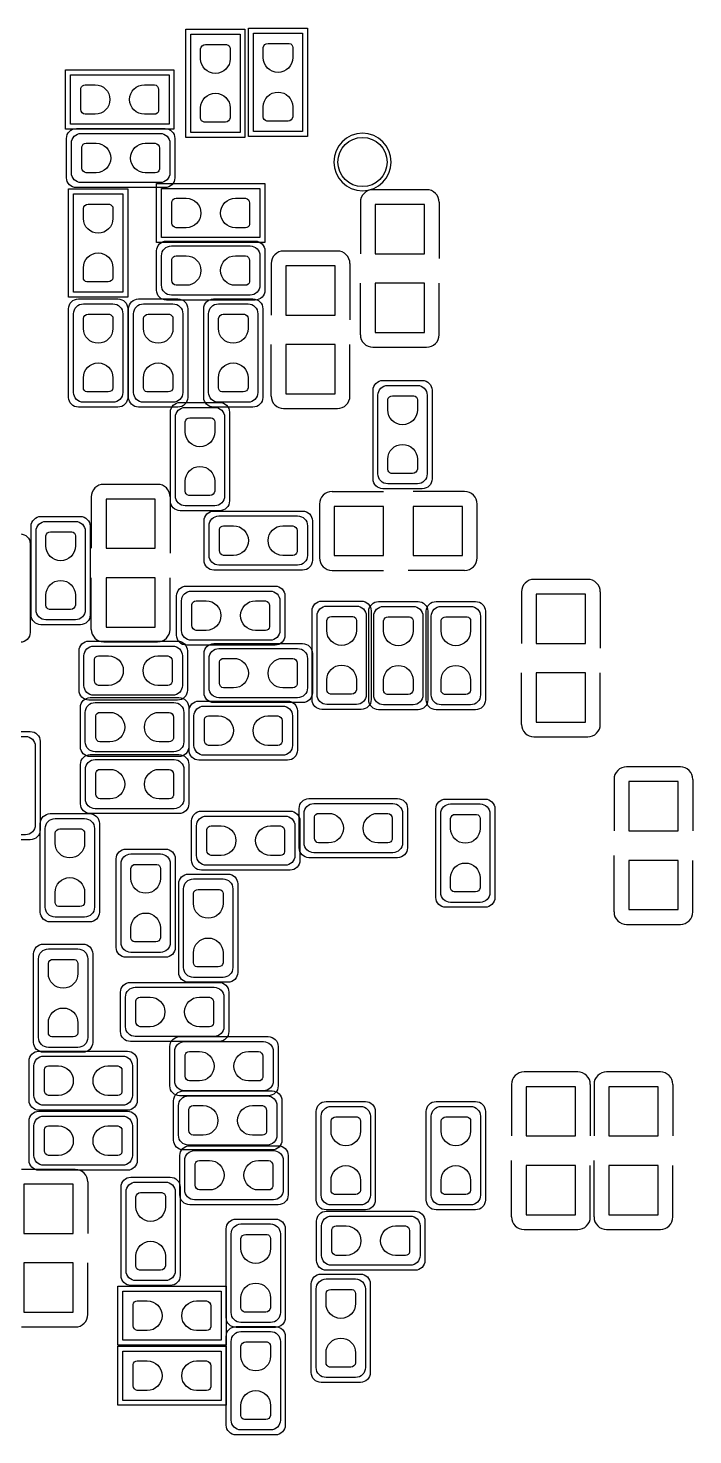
# Model space of a CAD drawing. Extents: x -52.7 to 26.5, y -6.9 to 31.2.
# Drawn here: x -17.17 to -10.42, y 2.83 to 17.12 of the extents above; entities that cross this region are included whole.
import ezdxf

# ---------------------------------------------------------------- set-up
doc = ezdxf.new("R2010")
doc.units = 0
doc.layers.add('PG_ASSEMBLY_BOTTOM', color=12, linetype='CONTINUOUS')
doc.layers.add('PIN_BOTTOM', color=5, linetype='CONTINUOUS')

msp = doc.modelspace()

# ---------------------------------------------------------------- linework, layer by layer
at = {"layer": 'PG_ASSEMBLY_BOTTOM'}
for points in [[(-14.968728, 17.107662), (-14.968728, 16.007842), (-15.568676, 16.007842), (-15.568676, 17.107662)], [(-14.332966, 17.11833), (-14.332966, 16.01851), (-14.932914, 16.01851), (-14.932914, 17.11833)], [(-16.789654, 16.693134), (-15.689834, 16.693134), (-15.689834, 16.093186), (-16.789654, 16.093186)], [(-16.759174, 14.38529), (-16.759174, 15.48511), (-16.159226, 15.48511), (-16.159226, 14.38529)], [(-15.86611, 15.539974), (-14.76629, 15.539974), (-14.76629, 14.940026), (-15.86611, 14.940026)], [(-15.15999, 3.738626), (-16.25981, 3.738626), (-16.25981, 4.338574), (-15.15999, 4.338574)], [(-15.15999, 3.129026), (-16.25981, 3.129026), (-16.25981, 3.728974), (-15.15999, 3.728974)]]:
    msp.add_lwpolyline(points, close=True, dxfattribs=at)
for points in [[(-15.018766, 17.057878), (-15.018766, 16.057626), (-15.518638, 16.057626), (-15.518638, 17.057878), (-15.018766, 17.057878)], [(-14.383004, 17.068546), (-14.383004, 16.068294), (-14.882876, 16.068294), (-14.882876, 17.068546), (-14.383004, 17.068546)], [(-16.73987, 16.643096), (-15.739618, 16.643096), (-15.739618, 16.143224), (-16.73987, 16.143224), (-16.73987, 16.643096)], [(-16.680688, 16.098774), (-15.780512, 16.098774)], [(-16.78051, 15.598902), (-16.78051, 15.998698)], [(-15.68069, 15.998698), (-15.68069, 15.598902)], [(-16.709136, 14.435074), (-16.709136, 15.435326), (-16.209264, 15.435326), (-16.209264, 14.435074), (-16.709136, 14.435074)], [(-15.780512, 15.498826), (-16.680688, 15.498826)], [(-15.816326, 15.489936), (-14.816074, 15.489936), (-14.816074, 14.990064), (-15.816326, 14.990064), (-15.816326, 15.489936)], [(-13.123418, 15.476982), (-13.669772, 15.476982)], [(-13.796772, 15.349982), (-13.796518, 14.826996)], [(-12.996418, 15.349982), (-12.996418, 14.776958)], [(-15.766288, 14.955774), (-14.866112, 14.955774)], [(-15.86611, 14.455902), (-15.86611, 14.855698)], [(-14.76629, 14.855698), (-14.76629, 14.455902)], [(-14.703044, 14.72692), (-14.70279, 14.203934)], [(-14.02969, 14.85392), (-14.576044, 14.85392)], [(-13.90269, 14.72692), (-13.90269, 14.153896)], [(-13.796772, 14.003782), (-13.796518, 14.526768)], [(-12.996418, 14.003782), (-12.996418, 14.526768)], [(-16.659098, 14.36751), (-16.259302, 14.36751)], [(-16.049498, 14.36751), (-15.649702, 14.36751)], [(-14.866112, 14.355826), (-15.766288, 14.355826)], [(-15.287498, 14.36751), (-14.887702, 14.36751)], [(-16.759174, 13.367512), (-16.759174, 14.267688)], [(-16.159226, 14.267688), (-16.159226, 13.367512)], [(-16.149574, 13.367512), (-16.149574, 14.267688)], [(-15.549626, 14.267688), (-15.549626, 13.367512)], [(-15.387574, 13.367512), (-15.387574, 14.267688)], [(-14.787626, 14.267688), (-14.787626, 13.367512)], [(-14.703044, 13.38072), (-14.70279, 13.903706)], [(-13.90269, 13.38072), (-13.90269, 13.903706)], [(-13.669772, 13.876782), (-13.123418, 13.876782)], [(-13.667994, 12.539218), (-13.667994, 13.439394)], [(-13.567918, 13.539216), (-13.168122, 13.539216)], [(-13.068046, 13.439394), (-13.068046, 12.539218)], [(-15.625318, 13.31595), (-15.225522, 13.31595)], [(-16.259302, 13.26769), (-16.659098, 13.26769)], [(-15.649702, 13.26769), (-16.049498, 13.26769)], [(-15.725394, 12.315952), (-15.725394, 13.216128)], [(-14.887702, 13.26769), (-15.287498, 13.26769)], [(-15.125446, 13.216128), (-15.125446, 12.315952)], [(-14.576044, 13.25372), (-14.02969, 13.25372)], [(-15.85595, 12.4841), (-16.402304, 12.4841)], [(-13.168122, 12.439396), (-13.567918, 12.439396)], [(-16.529304, 12.3571), (-16.52905, 11.834114)], [(-15.72895, 12.3571), (-15.72895, 11.784076)], [(-14.0843, 12.410694), (-13.561314, 12.41044)], [(-12.7381, 12.410694), (-13.261086, 12.41044)], [(-17.040098, 12.15771), (-16.640302, 12.15771)], [(-15.225522, 12.21613), (-15.625318, 12.21613)], [(-15.283688, 12.212574), (-14.383512, 12.212574)], [(-14.2113, 12.283694), (-14.2113, 11.73734)], [(-12.6111, 11.73734), (-12.6111, 12.283694)], [(-17.140174, 11.157712), (-17.140174, 12.057888)], [(-16.540226, 12.057888), (-16.540226, 11.157712)], [(-15.38351, 11.712702), (-15.38351, 12.112498)], [(-14.28369, 12.112498), (-14.28369, 11.712702)], [(-17.149826, 11.880088), (-17.149826, 10.979912)], [(-14.383512, 11.612626), (-15.283688, 11.612626)], [(-14.0843, 11.61034), (-13.561314, 11.61034)], [(-12.7381, 11.61034), (-13.311124, 11.61034)], [(-16.529304, 11.0109), (-16.52905, 11.533886)], [(-15.72895, 11.0109), (-15.72895, 11.533886)], [(-15.563088, 11.450574), (-14.662912, 11.450574)], [(-11.48715, 11.5189), (-12.033504, 11.5189)], [(-15.66291, 10.950702), (-15.66291, 11.350498)], [(-14.56309, 11.350498), (-14.56309, 10.950702)], [(-14.186916, 11.29792), (-13.78712, 11.29792)], [(-13.611098, 11.29411), (-13.211302, 11.29411)], [(-13.026898, 11.29411), (-12.627102, 11.29411)], [(-12.160504, 11.3919), (-12.16025, 10.868914)], [(-11.36015, 11.3919), (-11.36015, 10.818876)], [(-14.286992, 10.297922), (-14.286992, 11.198098)], [(-13.711174, 10.294112), (-13.711174, 11.194288)], [(-13.687044, 11.198098), (-13.687044, 10.297922)], [(-13.126974, 10.294112), (-13.126974, 11.194288)], [(-13.111226, 11.194288), (-13.111226, 10.294112)], [(-12.527026, 11.194288), (-12.527026, 10.294112)], [(-16.640302, 11.05789), (-17.040098, 11.05789)], [(-16.553688, 10.891774), (-15.653512, 10.891774)], [(-16.402304, 10.8839), (-15.85595, 10.8839)], [(-15.283688, 10.866374), (-14.383512, 10.866374)], [(-16.65351, 10.391902), (-16.65351, 10.791698)], [(-14.662912, 10.850626), (-15.563088, 10.850626)], [(-15.55369, 10.791698), (-15.55369, 10.391902)], [(-15.38351, 10.366502), (-15.38351, 10.766298)], [(-14.28369, 10.766298), (-14.28369, 10.366502)], [(-12.160504, 10.0457), (-12.16025, 10.568686)], [(-11.36015, 10.0457), (-11.36015, 10.568686)], [(-15.653512, 10.291826), (-16.553688, 10.291826)], [(-16.539972, 10.317734), (-15.639796, 10.317734)], [(-16.639794, 9.817862), (-16.639794, 10.217658)], [(-15.539974, 10.217658), (-15.539974, 9.817862)], [(-15.53591, 9.782302), (-15.53591, 10.182098)], [(-15.436088, 10.282174), (-14.535912, 10.282174)], [(-14.383512, 10.266426), (-15.283688, 10.266426)], [(-14.43609, 10.182098), (-14.43609, 9.782302)], [(-13.78712, 10.1981), (-14.186916, 10.1981)], [(-13.211302, 10.19429), (-13.611098, 10.19429)], [(-12.627102, 10.19429), (-13.026898, 10.19429)], [(-17.548098, 9.97331), (-17.148302, 9.97331)], [(-17.048226, 9.873488), (-17.048226, 8.973312)], [(-12.033504, 9.9187), (-11.48715, 9.9187)], [(-15.639796, 9.717786), (-16.539972, 9.717786)], [(-16.538956, 9.738614), (-15.63878, 9.738614)], [(-16.638778, 9.238742), (-16.638778, 9.638538)], [(-15.538958, 9.638538), (-15.538958, 9.238742)], [(-14.535912, 9.682226), (-15.436088, 9.682226)], [(-10.547096, 9.6139), (-11.09345, 9.6139)], [(-11.22045, 9.4869), (-11.22045, 8.963914)], [(-10.420096, 9.4869), (-10.42035, 8.963914)], [(-14.318488, 9.291574), (-13.418312, 9.291574)], [(-15.410688, 9.164574), (-14.510512, 9.164574)], [(-14.41831, 8.791702), (-14.41831, 9.191498)], [(-13.31849, 9.191498), (-13.31849, 8.791702)], [(-13.030454, 8.287512), (-13.030454, 9.187688)], [(-12.930378, 9.28751), (-12.530582, 9.28751)], [(-12.430506, 9.187688), (-12.430506, 8.287512)], [(-17.046702, 8.138668), (-17.046702, 9.038844)], [(-16.946626, 9.138666), (-16.54683, 9.138666)], [(-15.63878, 9.138666), (-16.538956, 9.138666)], [(-16.446754, 9.038844), (-16.446754, 8.138668)], [(-15.51051, 8.664702), (-15.51051, 9.064498)], [(-14.41069, 9.064498), (-14.41069, 8.664702)], [(-17.148302, 8.87349), (-17.548098, 8.87349)], [(-16.176498, 8.77951), (-15.776702, 8.77951)], [(-16.276574, 7.779512), (-16.276574, 8.679688)], [(-15.676626, 8.679688), (-15.676626, 7.779512)], [(-13.418312, 8.691626), (-14.318488, 8.691626)], [(-11.22045, 8.1407), (-11.22045, 8.713724)], [(-10.420096, 8.1407), (-10.42035, 8.663686)], [(-15.541498, 8.52551), (-15.141702, 8.52551)], [(-14.510512, 8.564626), (-15.410688, 8.564626)], [(-15.641574, 7.525512), (-15.641574, 8.425688)], [(-15.041626, 8.425688), (-15.041626, 7.525512)], [(-12.530582, 8.18769), (-12.930378, 8.18769)], [(-16.54683, 8.038846), (-16.946626, 8.038846)], [(-11.09345, 8.0137), (-10.547096, 8.0137)], [(-17.014698, 7.814056), (-16.614902, 7.814056)], [(-17.115028, 6.814566), (-17.115028, 7.714742)], [(-16.514826, 7.714488), (-16.514826, 6.814312)], [(-15.776702, 7.67969), (-16.176498, 7.67969)], [(-16.23187, 6.924802), (-16.23187, 7.324598)], [(-16.132048, 7.424674), (-15.231872, 7.424674)], [(-15.141702, 7.42569), (-15.541498, 7.42569)], [(-15.13205, 7.324598), (-15.13205, 6.924802)], [(-15.631668, 6.873494), (-14.731492, 6.873494)], [(-17.061688, 6.726174), (-16.161512, 6.726174)], [(-15.231872, 6.824726), (-16.132048, 6.824726)], [(-15.73149, 6.373622), (-15.73149, 6.773418)], [(-14.63167, 6.773418), (-14.63167, 6.373622)], [(-17.16151, 6.226302), (-17.16151, 6.626098)], [(-16.614902, 6.714998), (-17.014698, 6.714998)], [(-16.06169, 6.626098), (-16.06169, 6.226302)], [(-11.588496, 6.5151), (-12.13485, 6.5151)], [(-10.750296, 6.5151), (-11.29665, 6.5151)], [(-15.593568, 6.322314), (-14.693392, 6.322314)], [(-12.26185, 6.3881), (-12.26185, 5.865114)], [(-11.461496, 6.3881), (-11.46175, 5.865114)], [(-11.42365, 6.3881), (-11.42365, 5.865114)], [(-10.623296, 6.3881), (-10.62355, 5.865114)], [(-15.69339, 5.822442), (-15.69339, 6.222238)], [(-14.731492, 6.273546), (-15.631668, 6.273546)], [(-14.59357, 6.222238), (-14.59357, 5.822442)], [(-14.144498, 6.21411), (-13.744702, 6.21411)], [(-13.026898, 6.21411), (-12.627102, 6.21411)], [(-17.16151, 5.616702), (-17.16151, 6.016498)], [(-16.161512, 6.126226), (-17.061688, 6.126226)], [(-17.061688, 6.116574), (-16.161512, 6.116574)], [(-16.06169, 6.016498), (-16.06169, 5.616702)], [(-14.244574, 5.214112), (-14.244574, 6.114288)], [(-13.644626, 6.114288), (-13.644626, 5.214112)], [(-13.126974, 5.214112), (-13.126974, 6.114288)], [(-12.527026, 6.114288), (-12.527026, 5.214112)], [(-14.693392, 5.722366), (-15.593568, 5.722366)], [(-15.530068, 5.766054), (-14.629892, 5.766054)], [(-15.62989, 5.266182), (-15.62989, 5.665978)], [(-14.53007, 5.665978), (-14.53007, 5.266182)], [(-12.26185, 5.0419), (-12.26185, 5.614924)], [(-11.42365, 5.0419), (-11.42365, 5.614924)], [(-16.691356, 5.5245), (-17.23771, 5.5245)], [(-16.161512, 5.516626), (-17.061688, 5.516626)], [(-16.12646, 5.44576), (-15.726664, 5.44576)], [(-11.461496, 5.0419), (-11.46175, 5.564886)], [(-10.623296, 5.0419), (-10.62355, 5.564886)], [(-16.564356, 5.3975), (-16.56461, 4.874514)], [(-16.226536, 4.445762), (-16.226536, 5.345938)], [(-15.626588, 5.345938), (-15.626588, 4.445762)], [(-14.629892, 5.166106), (-15.530068, 5.166106)], [(-15.058898, 5.02031), (-14.659102, 5.02031)], [(-13.744702, 5.11429), (-14.144498, 5.11429)], [(-14.140688, 5.100574), (-13.240512, 5.100574)], [(-12.627102, 5.11429), (-13.026898, 5.11429)], [(-15.158974, 4.020312), (-15.158974, 4.920488)], [(-14.559026, 4.920488), (-14.559026, 4.020312)], [(-14.24051, 4.600702), (-14.24051, 5.000498)], [(-13.14069, 5.000498), (-13.14069, 4.600702)], [(-12.13485, 4.9149), (-11.588496, 4.9149)], [(-11.29665, 4.9149), (-10.750296, 4.9149)], [(-16.564356, 4.0513), (-16.56461, 4.574286)], [(-14.195298, 4.46151), (-13.795502, 4.46151)], [(-13.240512, 4.500626), (-14.140688, 4.500626)], [(-15.209774, 3.788664), (-16.210026, 3.788664), (-16.210026, 4.288536), (-15.209774, 4.288536), (-15.209774, 3.788664)], [(-15.726664, 4.34594), (-16.12646, 4.34594)], [(-14.295374, 3.461512), (-14.295374, 4.361688)], [(-13.695426, 4.361688), (-13.695426, 3.461512)], [(-17.23771, 3.9243), (-16.691356, 3.9243)], [(-15.058898, 3.92811), (-14.659102, 3.92811)], [(-14.659102, 3.92049), (-15.058898, 3.92049)], [(-15.158974, 2.928112), (-15.158974, 3.828288)], [(-14.559026, 3.828288), (-14.559026, 2.928112)], [(-15.209774, 3.179064), (-16.210026, 3.179064), (-16.210026, 3.678936), (-15.209774, 3.678936), (-15.209774, 3.179064)], [(-13.795502, 3.36169), (-14.195298, 3.36169)], [(-14.659102, 2.82829), (-15.058898, 2.82829)]]:
    msp.add_lwpolyline(points, dxfattribs=at)
for points in [[(-16.78051, 15.998698, -0.414142), (-16.680688, 16.098774)], [(-15.83055, 15.548864), (-16.63065, 15.548864, -0.413794), (-16.730726, 15.648686), (-16.730726, 15.948914, -0.413794), (-16.63065, 16.048736), (-15.83055, 16.048736, -0.413794), (-15.730474, 15.948914), (-15.730474, 15.648686, -0.413794), (-15.83055, 15.548864)], [(-15.780512, 16.098774, -0.414142), (-15.68069, 15.998698)], [(-13.483336, 15.75816, 1), (-14.06652, 15.75816, 1), (-13.483336, 15.75816)], [(-16.680688, 15.498826, -0.414142), (-16.78051, 15.598902)], [(-15.68069, 15.598902, -0.414142), (-15.780512, 15.498826)], [(-13.669772, 15.476982, 0.414247), (-13.796772, 15.349982)], [(-12.996418, 15.349982, 0.414247), (-13.123418, 15.476982)], [(-15.86611, 14.855698, -0.414142), (-15.766288, 14.955774)], [(-14.91615, 14.405864), (-15.71625, 14.405864, -0.413794), (-15.816326, 14.505686), (-15.816326, 14.805914, -0.413794), (-15.71625, 14.905736), (-14.91615, 14.905736, -0.413794), (-14.816074, 14.805914), (-14.816074, 14.505686, -0.413794), (-14.91615, 14.405864)], [(-14.866112, 14.955774, -0.414142), (-14.76629, 14.855698)], [(-14.576044, 14.85392, 0.414247), (-14.703044, 14.72692)], [(-13.90269, 14.72692, 0.414247), (-14.02969, 14.85392)], [(-15.766288, 14.355826, -0.414142), (-15.86611, 14.455902)], [(-14.76629, 14.455902, -0.414142), (-14.866112, 14.355826)], [(-16.759174, 14.267688, -0.414142), (-16.659098, 14.36751)], [(-16.709136, 13.41755), (-16.709136, 14.21765, -0.413794), (-16.609314, 14.317726), (-16.309086, 14.317726, -0.413794), (-16.209264, 14.21765), (-16.209264, 13.41755, -0.413794), (-16.309086, 13.317474), (-16.609314, 13.317474, -0.413794), (-16.709136, 13.41755)], [(-16.259302, 14.36751, -0.414142), (-16.159226, 14.267688)], [(-16.149574, 14.267688, -0.414142), (-16.049498, 14.36751)], [(-16.099536, 13.41755), (-16.099536, 14.21765, -0.413794), (-15.999714, 14.317726), (-15.699486, 14.317726, -0.413794), (-15.599664, 14.21765), (-15.599664, 13.41755, -0.413794), (-15.699486, 13.317474), (-15.999714, 13.317474, -0.413794), (-16.099536, 13.41755)], [(-15.649702, 14.36751, -0.414142), (-15.549626, 14.267688)], [(-15.387574, 14.267688, -0.414142), (-15.287498, 14.36751)], [(-15.337536, 13.41755), (-15.337536, 14.21765, -0.413794), (-15.237714, 14.317726), (-14.937486, 14.317726, -0.413794), (-14.837664, 14.21765), (-14.837664, 13.41755, -0.413794), (-14.937486, 13.317474), (-15.237714, 13.317474, -0.413794), (-15.337536, 13.41755)], [(-14.887702, 14.36751, -0.414142), (-14.787626, 14.267688)], [(-13.796772, 14.003782, 0.414247), (-13.669772, 13.876782)], [(-13.123418, 13.876782, 0.414247), (-12.996418, 14.003782)], [(-13.667994, 13.439394, -0.414142), (-13.567918, 13.539216)], [(-13.617956, 12.589256), (-13.617956, 13.389356, -0.413794), (-13.518134, 13.489432), (-13.217906, 13.489432, -0.413794), (-13.118084, 13.389356), (-13.118084, 12.589256, -0.413794), (-13.217906, 12.48918), (-13.518134, 12.48918, -0.413794), (-13.617956, 12.589256)], [(-13.168122, 13.539216, -0.414142), (-13.068046, 13.439394)], [(-16.659098, 13.26769, -0.414142), (-16.759174, 13.367512)], [(-16.159226, 13.367512, -0.414142), (-16.259302, 13.26769)], [(-16.049498, 13.26769, -0.414142), (-16.149574, 13.367512)], [(-15.725394, 13.216128, -0.414142), (-15.625318, 13.31595)], [(-15.549626, 13.367512, -0.414142), (-15.649702, 13.26769)], [(-15.287498, 13.26769, -0.414142), (-15.387574, 13.367512)], [(-15.225522, 13.31595, -0.414142), (-15.125446, 13.216128)], [(-14.787626, 13.367512, -0.414142), (-14.887702, 13.26769)], [(-14.703044, 13.38072, 0.414247), (-14.576044, 13.25372)], [(-14.02969, 13.25372, 0.414247), (-13.90269, 13.38072)], [(-15.675356, 12.36599), (-15.675356, 13.16609, -0.413794), (-15.575534, 13.266166), (-15.275306, 13.266166, -0.413794), (-15.175484, 13.16609), (-15.175484, 12.36599, -0.413794), (-15.275306, 12.265914), (-15.575534, 12.265914, -0.413794), (-15.675356, 12.36599)], [(-16.402304, 12.4841, 0.414247), (-16.529304, 12.3571)], [(-15.72895, 12.3571, 0.414247), (-15.85595, 12.4841)], [(-13.567918, 12.439396, -0.414142), (-13.667994, 12.539218)], [(-13.068046, 12.539218, -0.414142), (-13.168122, 12.439396)], [(-15.625318, 12.21613, -0.414142), (-15.725394, 12.315952)], [(-15.125446, 12.315952, -0.414142), (-15.225522, 12.21613)], [(-14.0843, 12.410694, 0.414247), (-14.2113, 12.283694)], [(-12.6111, 12.283694, 0.414247), (-12.7381, 12.410694)], [(-17.140174, 12.057888, -0.414142), (-17.040098, 12.15771)], [(-16.640302, 12.15771, -0.414142), (-16.540226, 12.057888)], [(-15.38351, 12.112498, -0.414142), (-15.283688, 12.212574)], [(-14.43355, 11.662664), (-15.23365, 11.662664, -0.413794), (-15.333726, 11.762486), (-15.333726, 12.062714, -0.413794), (-15.23365, 12.162536), (-14.43355, 12.162536, -0.413794), (-14.333474, 12.062714), (-14.333474, 11.762486, -0.413794), (-14.43355, 11.662664)], [(-14.383512, 12.212574, -0.414142), (-14.28369, 12.112498)], [(-17.090136, 11.20775), (-17.090136, 12.00785, -0.413794), (-16.990314, 12.107926), (-16.690086, 12.107926, -0.413794), (-16.590264, 12.00785), (-16.590264, 11.20775, -0.413794), (-16.690086, 11.107674), (-16.990314, 11.107674, -0.413794), (-17.090136, 11.20775)], [(-17.249902, 11.97991, -0.414142), (-17.149826, 11.880088)], [(-14.2113, 11.73734, 0.414247), (-14.0843, 11.61034)], [(-12.7381, 11.61034, 0.414247), (-12.6111, 11.73734)], [(-15.283688, 11.612626, -0.414142), (-15.38351, 11.712702)], [(-14.28369, 11.712702, -0.414142), (-14.383512, 11.612626)], [(-15.66291, 11.350498, -0.414142), (-15.563088, 11.450574)], [(-14.662912, 11.450574, -0.414142), (-14.56309, 11.350498)], [(-12.033504, 11.5189, 0.414247), (-12.160504, 11.3919)], [(-11.36015, 11.3919, 0.414247), (-11.48715, 11.5189)], [(-14.71295, 10.900664), (-15.51305, 10.900664, -0.413794), (-15.613126, 11.000486), (-15.613126, 11.300714, -0.413794), (-15.51305, 11.400536), (-14.71295, 11.400536, -0.413794), (-14.612874, 11.300714), (-14.612874, 11.000486, -0.413794), (-14.71295, 10.900664)], [(-14.286992, 11.198098, -0.414142), (-14.186916, 11.29792)], [(-13.78712, 11.29792, -0.414142), (-13.687044, 11.198098)], [(-13.711174, 11.194288, -0.414142), (-13.611098, 11.29411)], [(-13.211302, 11.29411, -0.414142), (-13.111226, 11.194288)], [(-13.126974, 11.194288, -0.414142), (-13.026898, 11.29411)], [(-12.627102, 11.29411, -0.414142), (-12.527026, 11.194288)], [(-17.040098, 11.05789, -0.414142), (-17.140174, 11.157712)], [(-16.540226, 11.157712, -0.414142), (-16.640302, 11.05789)], [(-14.236954, 10.34796), (-14.236954, 11.14806, -0.413794), (-14.137132, 11.248136), (-13.836904, 11.248136, -0.413794), (-13.737082, 11.14806), (-13.737082, 10.34796, -0.413794), (-13.836904, 10.247884), (-14.137132, 10.247884, -0.413794), (-14.236954, 10.34796)], [(-13.661136, 10.34415), (-13.661136, 11.14425, -0.413794), (-13.561314, 11.244326), (-13.261086, 11.244326, -0.413794), (-13.161264, 11.14425), (-13.161264, 10.34415, -0.413794), (-13.261086, 10.244074), (-13.561314, 10.244074, -0.413794), (-13.661136, 10.34415)], [(-13.076936, 10.34415), (-13.076936, 11.14425, -0.413794), (-12.977114, 11.244326), (-12.676886, 11.244326, -0.413794), (-12.577064, 11.14425), (-12.577064, 10.34415, -0.413794), (-12.676886, 10.244074), (-12.977114, 10.244074, -0.413794), (-13.076936, 10.34415)], [(-16.529304, 11.0109, 0.414247), (-16.402304, 10.8839)], [(-15.85595, 10.8839, 0.414247), (-15.72895, 11.0109)], [(-17.149826, 10.979912, -0.414142), (-17.249902, 10.88009)], [(-16.65351, 10.791698, -0.414142), (-16.553688, 10.891774)], [(-15.563088, 10.850626, -0.414142), (-15.66291, 10.950702)], [(-15.653512, 10.891774, -0.414142), (-15.55369, 10.791698)], [(-15.38351, 10.766298, -0.414142), (-15.283688, 10.866374)], [(-14.56309, 10.950702, -0.414142), (-14.662912, 10.850626)], [(-14.383512, 10.866374, -0.414142), (-14.28369, 10.766298)], [(-16.50365, 10.841736), (-15.70355, 10.841736, -0.413794), (-15.603474, 10.741914), (-15.603474, 10.441686, -0.413794), (-15.70355, 10.341864), (-16.50365, 10.341864, -0.413794), (-16.603726, 10.441686), (-16.603726, 10.741914, -0.413794), (-16.50365, 10.841736)], [(-14.43355, 10.316464), (-15.23365, 10.316464, -0.413794), (-15.333726, 10.416286), (-15.333726, 10.716514, -0.413794), (-15.23365, 10.816336), (-14.43355, 10.816336, -0.413794), (-14.333474, 10.716514), (-14.333474, 10.416286, -0.413794), (-14.43355, 10.316464)], [(-16.553688, 10.291826, -0.414142), (-16.65351, 10.391902)], [(-16.639794, 10.217658, -0.414142), (-16.539972, 10.317734)], [(-15.55369, 10.391902, -0.414142), (-15.653512, 10.291826)], [(-15.639796, 10.317734, -0.414142), (-15.539974, 10.217658)], [(-15.283688, 10.266426, -0.414142), (-15.38351, 10.366502)], [(-14.28369, 10.366502, -0.414142), (-14.383512, 10.266426)], [(-14.186916, 10.1981, -0.414142), (-14.286992, 10.297922)], [(-13.687044, 10.297922, -0.414142), (-13.78712, 10.1981)], [(-13.611098, 10.19429, -0.414142), (-13.711174, 10.294112)], [(-13.111226, 10.294112, -0.414142), (-13.211302, 10.19429)], [(-13.026898, 10.19429, -0.414142), (-13.126974, 10.294112)], [(-12.527026, 10.294112, -0.414142), (-12.627102, 10.19429)], [(-16.489934, 10.267696), (-15.689834, 10.267696, -0.413794), (-15.589758, 10.167874), (-15.589758, 9.867646, -0.413794), (-15.689834, 9.767824), (-16.489934, 9.767824, -0.413794), (-16.59001, 9.867646), (-16.59001, 10.167874, -0.413794), (-16.489934, 10.267696)], [(-15.53591, 10.182098, -0.414142), (-15.436088, 10.282174)], [(-14.58595, 9.732264), (-15.38605, 9.732264, -0.413794), (-15.486126, 9.832086), (-15.486126, 10.132314, -0.413794), (-15.38605, 10.232136), (-14.58595, 10.232136, -0.413794), (-14.485874, 10.132314), (-14.485874, 9.832086, -0.413794), (-14.58595, 9.732264)], [(-14.535912, 10.282174, -0.414142), (-14.43609, 10.182098)], [(-12.160504, 10.0457, 0.414247), (-12.033504, 9.9187)], [(-11.48715, 9.9187, 0.414247), (-11.36015, 10.0457)], [(-17.098264, 9.82345), (-17.098264, 9.02335, -0.413794), (-17.198086, 8.923274), (-17.498314, 8.923274, -0.413794), (-17.598136, 9.02335), (-17.598136, 9.82345, -0.413794), (-17.498314, 9.923526), (-17.198086, 9.923526, -0.413794), (-17.098264, 9.82345)], [(-17.148302, 9.97331, -0.414142), (-17.048226, 9.873488)], [(-16.539972, 9.717786, -0.414142), (-16.639794, 9.817862)], [(-16.638778, 9.638538, -0.414142), (-16.538956, 9.738614)], [(-15.539974, 9.817862, -0.414142), (-15.639796, 9.717786)], [(-15.63878, 9.738614, -0.414142), (-15.538958, 9.638538)], [(-15.436088, 9.682226, -0.414142), (-15.53591, 9.782302)], [(-14.43609, 9.782302, -0.414142), (-14.535912, 9.682226)], [(-16.488918, 9.688576), (-15.688818, 9.688576, -0.413794), (-15.588742, 9.588754), (-15.588742, 9.288526, -0.413794), (-15.688818, 9.188704), (-16.488918, 9.188704, -0.413794), (-16.588994, 9.288526), (-16.588994, 9.588754, -0.413794), (-16.488918, 9.688576)], [(-11.09345, 9.6139, 0.414247), (-11.22045, 9.4869)], [(-10.420096, 9.4869, 0.414247), (-10.547096, 9.6139)], [(-14.41831, 9.191498, -0.414142), (-14.318488, 9.291574)], [(-13.418312, 9.291574, -0.414142), (-13.31849, 9.191498)], [(-16.538956, 9.138666, -0.414142), (-16.638778, 9.238742)], [(-15.538958, 9.238742, -0.414142), (-15.63878, 9.138666)], [(-15.51051, 9.064498, -0.414142), (-15.410688, 9.164574)], [(-14.510512, 9.164574, -0.414142), (-14.41069, 9.064498)], [(-13.46835, 8.741664), (-14.26845, 8.741664, -0.413794), (-14.368526, 8.841486), (-14.368526, 9.141714, -0.413794), (-14.26845, 9.241536), (-13.46835, 9.241536, -0.413794), (-13.368274, 9.141714), (-13.368274, 8.841486, -0.413794), (-13.46835, 8.741664)], [(-13.030454, 9.187688, -0.414142), (-12.930378, 9.28751)], [(-12.480544, 9.13765), (-12.480544, 8.33755, -0.413794), (-12.580366, 8.237474), (-12.880594, 8.237474, -0.413794), (-12.980416, 8.33755), (-12.980416, 9.13765, -0.413794), (-12.880594, 9.237726), (-12.580366, 9.237726, -0.413794), (-12.480544, 9.13765)], [(-12.530582, 9.28751, -0.414142), (-12.430506, 9.187688)], [(-17.046702, 9.038844, -0.414142), (-16.946626, 9.138666)], [(-16.496792, 8.988806), (-16.496792, 8.188706, -0.413794), (-16.596614, 8.08863), (-16.896842, 8.08863, -0.413794), (-16.996664, 8.188706), (-16.996664, 8.988806, -0.413794), (-16.896842, 9.088882), (-16.596614, 9.088882, -0.413794), (-16.496792, 8.988806)], [(-16.54683, 9.138666, -0.414142), (-16.446754, 9.038844)], [(-14.56055, 8.614664), (-15.36065, 8.614664, -0.413794), (-15.460726, 8.714486), (-15.460726, 9.014714, -0.413794), (-15.36065, 9.114536), (-14.56055, 9.114536, -0.413794), (-14.460474, 9.014714), (-14.460474, 8.714486, -0.413794), (-14.56055, 8.614664)], [(-17.048226, 8.973312, -0.414142), (-17.148302, 8.87349)], [(-16.276574, 8.679688, -0.414142), (-16.176498, 8.77951)], [(-15.726664, 8.62965), (-15.726664, 7.82955, -0.413794), (-15.826486, 7.729474), (-16.126714, 7.729474, -0.413794), (-16.226536, 7.82955), (-16.226536, 8.62965, -0.413794), (-16.126714, 8.729726), (-15.826486, 8.729726, -0.413794), (-15.726664, 8.62965)], [(-15.776702, 8.77951, -0.414142), (-15.676626, 8.679688)], [(-14.318488, 8.691626, -0.414142), (-14.41831, 8.791702)], [(-13.31849, 8.791702, -0.414142), (-13.418312, 8.691626)], [(-15.410688, 8.564626, -0.414142), (-15.51051, 8.664702)], [(-14.41069, 8.664702, -0.414142), (-14.510512, 8.564626)], [(-15.641574, 8.425688, -0.414142), (-15.541498, 8.52551)], [(-15.591536, 7.57555), (-15.591536, 8.37565, -0.413794), (-15.491714, 8.475726), (-15.191486, 8.475726, -0.413794), (-15.091664, 8.37565), (-15.091664, 7.57555, -0.413794), (-15.191486, 7.475474), (-15.491714, 7.475474, -0.413794), (-15.591536, 7.57555)], [(-15.141702, 8.52551, -0.414142), (-15.041626, 8.425688)], [(-12.930378, 8.18769, -0.414142), (-13.030454, 8.287512)], [(-12.430506, 8.287512, -0.414142), (-12.530582, 8.18769)], [(-16.946626, 8.038846, -0.414142), (-17.046702, 8.138668)], [(-16.446754, 8.138668, -0.414142), (-16.54683, 8.038846)], [(-11.22045, 8.1407, 0.414247), (-11.09345, 8.0137)], [(-10.547096, 8.0137, 0.414247), (-10.420096, 8.1407)], [(-17.115028, 7.714742, -0.413902), (-17.014698, 7.814056)], [(-17.064736, 6.864604), (-17.064736, 7.66445, -0.414542), (-16.964914, 7.76478), (-16.664686, 7.76478, -0.413889), (-16.565118, 7.66445), (-16.565118, 6.864604, -0.413795), (-16.664686, 6.764274), (-16.964914, 6.764274, -0.414447), (-17.064736, 6.864604)], [(-16.614902, 7.814056, -0.413988), (-16.514826, 7.714488)], [(-16.176498, 7.67969, -0.414142), (-16.276574, 7.779512)], [(-15.676626, 7.779512, -0.414142), (-15.776702, 7.67969)], [(-15.541498, 7.42569, -0.414142), (-15.641574, 7.525512)], [(-15.041626, 7.525512, -0.414142), (-15.141702, 7.42569)], [(-16.23187, 7.324598, -0.414142), (-16.132048, 7.424674)], [(-16.08201, 7.374636), (-15.28191, 7.374636, -0.413794), (-15.181834, 7.274814), (-15.181834, 6.974586, -0.413794), (-15.28191, 6.874764), (-16.08201, 6.874764, -0.413794), (-16.182086, 6.974586), (-16.182086, 7.274814, -0.413794), (-16.08201, 7.374636)], [(-15.231872, 7.424674, -0.414142), (-15.13205, 7.324598)], [(-16.132048, 6.824726, -0.414142), (-16.23187, 6.924802)], [(-15.73149, 6.773418, -0.414142), (-15.631668, 6.873494)], [(-15.13205, 6.924802, -0.414142), (-15.231872, 6.824726)], [(-14.731492, 6.873494, -0.414142), (-14.63167, 6.773418)], [(-17.16151, 6.626098, -0.414142), (-17.061688, 6.726174)], [(-17.014698, 6.714998, -0.414549), (-17.115028, 6.814566)], [(-16.514826, 6.814312, -0.41315), (-16.614902, 6.714998)], [(-16.161512, 6.726174, -0.414142), (-16.06169, 6.626098)], [(-15.58163, 6.823456), (-14.78153, 6.823456, -0.413794), (-14.681454, 6.723634), (-14.681454, 6.423406, -0.413794), (-14.78153, 6.323584), (-15.58163, 6.323584, -0.413794), (-15.681706, 6.423406), (-15.681706, 6.723634, -0.413794), (-15.58163, 6.823456)], [(-17.01165, 6.676136), (-16.21155, 6.676136, -0.413794), (-16.111474, 6.576314), (-16.111474, 6.276086, -0.413794), (-16.21155, 6.176264), (-17.01165, 6.176264, -0.413794), (-17.111726, 6.276086), (-17.111726, 6.576314, -0.413794), (-17.01165, 6.676136)], [(-12.13485, 6.5151, 0.414247), (-12.26185, 6.3881)], [(-11.461496, 6.3881, 0.414247), (-11.588496, 6.5151)], [(-11.29665, 6.5151, 0.414247), (-11.42365, 6.3881)], [(-10.623296, 6.3881, 0.414247), (-10.750296, 6.5151)], [(-15.631668, 6.273546, -0.414142), (-15.73149, 6.373622)], [(-15.69339, 6.222238, -0.414142), (-15.593568, 6.322314)], [(-14.63167, 6.373622, -0.414142), (-14.731492, 6.273546)], [(-14.693392, 6.322314, -0.414142), (-14.59357, 6.222238)], [(-17.061688, 6.126226, -0.414142), (-17.16151, 6.226302)], [(-16.06169, 6.226302, -0.414142), (-16.161512, 6.126226)], [(-15.54353, 6.272276), (-14.74343, 6.272276, -0.413794), (-14.643354, 6.172454), (-14.643354, 5.872226, -0.413794), (-14.74343, 5.772404), (-15.54353, 5.772404, -0.413794), (-15.643606, 5.872226), (-15.643606, 6.172454, -0.413794), (-15.54353, 6.272276)], [(-14.244574, 6.114288, -0.414142), (-14.144498, 6.21411)], [(-13.694664, 6.06425), (-13.694664, 5.26415, -0.413794), (-13.794486, 5.164074), (-14.094714, 5.164074, -0.413794), (-14.194536, 5.26415), (-14.194536, 6.06425, -0.413794), (-14.094714, 6.164326), (-13.794486, 6.164326, -0.413794), (-13.694664, 6.06425)], [(-13.744702, 6.21411, -0.414142), (-13.644626, 6.114288)], [(-13.126974, 6.114288, -0.414142), (-13.026898, 6.21411)], [(-12.577064, 6.06425), (-12.577064, 5.26415, -0.413794), (-12.676886, 5.164074), (-12.977114, 5.164074, -0.413794), (-13.076936, 5.26415), (-13.076936, 6.06425, -0.413794), (-12.977114, 6.164326), (-12.676886, 6.164326, -0.413794), (-12.577064, 6.06425)], [(-12.627102, 6.21411, -0.414142), (-12.527026, 6.114288)], [(-17.16151, 6.016498, -0.414142), (-17.061688, 6.116574)], [(-17.01165, 6.066536), (-16.21155, 6.066536, -0.413794), (-16.111474, 5.966714), (-16.111474, 5.666486, -0.413794), (-16.21155, 5.566664), (-17.01165, 5.566664, -0.413794), (-17.111726, 5.666486), (-17.111726, 5.966714, -0.413794), (-17.01165, 6.066536)], [(-16.161512, 6.116574, -0.414142), (-16.06169, 6.016498)], [(-15.593568, 5.722366, -0.414142), (-15.69339, 5.822442)], [(-15.62989, 5.665978, -0.414142), (-15.530068, 5.766054)], [(-14.59357, 5.822442, -0.414142), (-14.693392, 5.722366)], [(-14.629892, 5.766054, -0.414142), (-14.53007, 5.665978)], [(-17.061688, 5.516626, -0.414142), (-17.16151, 5.616702)], [(-16.06169, 5.616702, -0.414142), (-16.161512, 5.516626)], [(-15.48003, 5.716016), (-14.67993, 5.716016, -0.413794), (-14.579854, 5.616194), (-14.579854, 5.315966, -0.413794), (-14.67993, 5.216144), (-15.48003, 5.216144, -0.413794), (-15.580106, 5.315966), (-15.580106, 5.616194, -0.413794), (-15.48003, 5.716016)], [(-16.564356, 5.3975, 0.414247), (-16.691356, 5.5245)], [(-16.226536, 5.345938, -0.414142), (-16.12646, 5.44576)], [(-15.726664, 5.44576, -0.414142), (-15.626588, 5.345938)], [(-16.176498, 4.4958), (-16.176498, 5.2959, -0.413794), (-16.076676, 5.395976), (-15.776448, 5.395976, -0.413794), (-15.676626, 5.2959), (-15.676626, 4.4958, -0.413794), (-15.776448, 4.395724), (-16.076676, 4.395724, -0.413794), (-16.176498, 4.4958)], [(-15.530068, 5.166106, -0.414142), (-15.62989, 5.266182)], [(-14.53007, 5.266182, -0.414142), (-14.629892, 5.166106)], [(-14.144498, 5.11429, -0.414142), (-14.244574, 5.214112)], [(-13.644626, 5.214112, -0.414142), (-13.744702, 5.11429)], [(-13.026898, 5.11429, -0.414142), (-13.126974, 5.214112)], [(-12.527026, 5.214112, -0.414142), (-12.627102, 5.11429)], [(-15.158974, 4.920488, -0.414142), (-15.058898, 5.02031)], [(-14.659102, 5.02031, -0.414142), (-14.559026, 4.920488)], [(-14.24051, 5.000498, -0.414142), (-14.140688, 5.100574)], [(-14.09065, 5.050536), (-13.29055, 5.050536, -0.413794), (-13.190474, 4.950714), (-13.190474, 4.650486, -0.413794), (-13.29055, 4.550664), (-14.09065, 4.550664, -0.413794), (-14.190726, 4.650486), (-14.190726, 4.950714, -0.413794), (-14.09065, 5.050536)], [(-13.240512, 5.100574, -0.414142), (-13.14069, 5.000498)], [(-12.26185, 5.0419, 0.414247), (-12.13485, 4.9149)], [(-11.588496, 4.9149, 0.414247), (-11.461496, 5.0419)], [(-11.42365, 5.0419, 0.414247), (-11.29665, 4.9149)], [(-10.750296, 4.9149, 0.414247), (-10.623296, 5.0419)], [(-15.108936, 4.07035), (-15.108936, 4.87045, -0.413794), (-15.009114, 4.970526), (-14.708886, 4.970526, -0.413794), (-14.609064, 4.87045), (-14.609064, 4.07035, -0.413794), (-14.708886, 3.970274), (-15.009114, 3.970274, -0.413794), (-15.108936, 4.07035)], [(-14.140688, 4.500626, -0.414142), (-14.24051, 4.600702)], [(-13.14069, 4.600702, -0.414142), (-13.240512, 4.500626)], [(-16.12646, 4.34594, -0.414142), (-16.226536, 4.445762)], [(-15.626588, 4.445762, -0.414142), (-15.726664, 4.34594)], [(-14.295374, 4.361688, -0.414142), (-14.195298, 4.46151)], [(-13.795502, 4.46151, -0.414142), (-13.695426, 4.361688)], [(-13.745464, 4.31165), (-13.745464, 3.51155, -0.413794), (-13.845286, 3.411474), (-14.145514, 3.411474, -0.413794), (-14.245336, 3.51155), (-14.245336, 4.31165, -0.413794), (-14.145514, 4.411726), (-13.845286, 4.411726, -0.413794), (-13.745464, 4.31165)], [(-16.691356, 3.9243, 0.414247), (-16.564356, 4.0513)], [(-15.058898, 3.92049, -0.414142), (-15.158974, 4.020312)], [(-14.559026, 4.020312, -0.414142), (-14.659102, 3.92049)], [(-15.158974, 3.828288, -0.414142), (-15.058898, 3.92811)], [(-14.609064, 3.77825), (-14.609064, 2.97815, -0.413794), (-14.708886, 2.878074), (-15.009114, 2.878074, -0.413794), (-15.108936, 2.97815), (-15.108936, 3.77825, -0.413794), (-15.009114, 3.878326), (-14.708886, 3.878326, -0.413794), (-14.609064, 3.77825)], [(-14.659102, 3.92811, -0.414142), (-14.559026, 3.828288)], [(-14.195298, 3.36169, -0.414142), (-14.295374, 3.461512)], [(-13.695426, 3.461512, -0.414142), (-13.795502, 3.36169)], [(-15.058898, 2.82829, -0.414142), (-15.158974, 2.928112)], [(-14.559026, 2.928112, -0.414142), (-14.659102, 2.82829)]]:
    msp.add_lwpolyline(points, format="xyb", dxfattribs=at)
at = {"layer": 'PIN_BOTTOM'}
for points in [[(-15.418816, 16.807942), (-15.418816, 16.909542, -0.375524), (-15.370302, 16.95196), (-15.154402, 16.95196, -0.365699), (-15.118588, 16.909542), (-15.118588, 16.807942, -0.999521)], [(-14.783054, 16.81861), (-14.783054, 16.92021, -0.375524), (-14.73454, 16.962628), (-14.51864, 16.962628, -0.365699), (-14.482826, 16.92021), (-14.482826, 16.81861, -0.999521)], [(-16.489934, 16.243046), (-16.591534, 16.243046, -0.375524), (-16.633952, 16.29156), (-16.633952, 16.50746, -0.365699), (-16.591534, 16.543274), (-16.489934, 16.543274, -0.999521)], [(-15.989554, 16.543274), (-15.887954, 16.543274, -0.375524), (-15.845536, 16.49476), (-15.845536, 16.27886, -0.365699), (-15.887954, 16.243046), (-15.989554, 16.243046, -0.999521)], [(-15.118588, 16.307562), (-15.118588, 16.205962, -0.375524), (-15.167102, 16.163544), (-15.383002, 16.163544, -0.365699), (-15.418816, 16.205962), (-15.418816, 16.307562, -0.999521)], [(-14.482826, 16.31823), (-14.482826, 16.21663, -0.375524), (-14.53134, 16.174212), (-14.74724, 16.174212, -0.365699), (-14.783054, 16.21663), (-14.783054, 16.31823, -0.999521)], [(-16.48079, 15.648686), (-16.58239, 15.648686, -0.375524), (-16.624808, 15.6972), (-16.624808, 15.9131, -0.365699), (-16.58239, 15.948914), (-16.48079, 15.948914, -0.999521)], [(-15.98041, 15.948914), (-15.87881, 15.948914, -0.375524), (-15.836392, 15.9004), (-15.836392, 15.6845, -0.365699), (-15.87881, 15.648686), (-15.98041, 15.648686, -0.999521)], [(-16.609314, 15.18539), (-16.609314, 15.28699, -0.375524), (-16.5608, 15.329408), (-16.3449, 15.329408, -0.365699), (-16.309086, 15.28699), (-16.309086, 15.18539, -0.999521)], [(-15.56639, 15.089886), (-15.66799, 15.089886, -0.375524), (-15.710408, 15.1384), (-15.710408, 15.3543, -0.365699), (-15.66799, 15.390114), (-15.56639, 15.390114, -0.999521)], [(-15.06601, 15.390114), (-14.96441, 15.390114, -0.375524), (-14.921992, 15.3416), (-14.921992, 15.1257, -0.365699), (-14.96441, 15.089886), (-15.06601, 15.089886, -0.999521)], [(-16.309086, 14.68501), (-16.309086, 14.58341, -0.375524), (-16.3576, 14.540992), (-16.5735, 14.540992, -0.365699), (-16.609314, 14.58341), (-16.609314, 14.68501, -0.999521)], [(-15.56639, 14.505686), (-15.66799, 14.505686, -0.375524), (-15.710408, 14.5542), (-15.710408, 14.7701, -0.365699), (-15.66799, 14.805914), (-15.56639, 14.805914, -0.999521)], [(-15.06601, 14.805914), (-14.96441, 14.805914, -0.375524), (-14.921992, 14.7574), (-14.921992, 14.5415, -0.365699), (-14.96441, 14.505686), (-15.06601, 14.505686, -0.999521)], [(-16.609314, 14.06779), (-16.609314, 14.16939, -0.375524), (-16.5608, 14.211808), (-16.3449, 14.211808, -0.365699), (-16.309086, 14.16939), (-16.309086, 14.06779, -0.999521)], [(-15.999714, 14.06779), (-15.999714, 14.16939, -0.375524), (-15.9512, 14.211808), (-15.7353, 14.211808, -0.365699), (-15.699486, 14.16939), (-15.699486, 14.06779, -0.999521)], [(-15.237714, 14.06779), (-15.237714, 14.16939, -0.375524), (-15.1892, 14.211808), (-14.9733, 14.211808, -0.365699), (-14.937486, 14.16939), (-14.937486, 14.06779, -0.999521)], [(-16.309086, 13.56741), (-16.309086, 13.46581, -0.375524), (-16.3576, 13.423392), (-16.5735, 13.423392, -0.365699), (-16.609314, 13.46581), (-16.609314, 13.56741, -0.999521)], [(-15.699486, 13.56741), (-15.699486, 13.46581, -0.375524), (-15.748, 13.423392), (-15.9639, 13.423392, -0.365699), (-15.999714, 13.46581), (-15.999714, 13.56741, -0.999521)], [(-14.937486, 13.56741), (-14.937486, 13.46581, -0.375524), (-14.986, 13.423392), (-15.2019, 13.423392, -0.365699), (-15.237714, 13.46581), (-15.237714, 13.56741, -0.999521)], [(-13.518134, 13.239496), (-13.518134, 13.341096, -0.375524), (-13.46962, 13.383514), (-13.25372, 13.383514, -0.365699), (-13.217906, 13.341096), (-13.217906, 13.239496, -0.999521)], [(-15.575534, 13.01623), (-15.575534, 13.11783, -0.375524), (-15.52702, 13.160248), (-15.31112, 13.160248, -0.365699), (-15.275306, 13.11783), (-15.275306, 13.01623, -0.999521)], [(-13.217906, 12.739116), (-13.217906, 12.637516, -0.375524), (-13.26642, 12.595098), (-13.48232, 12.595098, -0.365699), (-13.518134, 12.637516), (-13.518134, 12.739116, -0.999521)], [(-15.275306, 12.51585), (-15.275306, 12.41425, -0.375524), (-15.32382, 12.371832), (-15.53972, 12.371832, -0.365699), (-15.575534, 12.41425), (-15.575534, 12.51585, -0.999521)], [(-15.08379, 11.762486), (-15.18539, 11.762486, -0.375524), (-15.227808, 11.811), (-15.227808, 12.0269, -0.365699), (-15.18539, 12.062714), (-15.08379, 12.062714, -0.999521)], [(-14.58341, 12.062714), (-14.48181, 12.062714, -0.375524), (-14.439392, 12.0142), (-14.439392, 11.7983, -0.365699), (-14.48181, 11.762486), (-14.58341, 11.762486, -0.999521)], [(-16.990314, 11.85799), (-16.990314, 11.95959, -0.375524), (-16.9418, 12.002008), (-16.7259, 12.002008, -0.365699), (-16.690086, 11.95959), (-16.690086, 11.85799, -0.999521)], [(-16.690086, 11.35761), (-16.690086, 11.25601, -0.375524), (-16.7386, 11.213592), (-16.9545, 11.213592, -0.365699), (-16.990314, 11.25601), (-16.990314, 11.35761, -0.999521)], [(-15.36319, 11.000486), (-15.46479, 11.000486, -0.375524), (-15.507208, 11.049), (-15.507208, 11.2649, -0.365699), (-15.46479, 11.300714), (-15.36319, 11.300714, -0.999521)], [(-14.86281, 11.300714), (-14.76121, 11.300714, -0.375524), (-14.718792, 11.2522), (-14.718792, 11.0363, -0.365699), (-14.76121, 11.000486), (-14.86281, 11.000486, -0.999521)], [(-14.137132, 10.9982), (-14.137132, 11.0998, -0.375524), (-14.088618, 11.142218), (-13.872718, 11.142218, -0.365699), (-13.836904, 11.0998), (-13.836904, 10.9982, -0.999521)], [(-13.561314, 10.99439), (-13.561314, 11.09599, -0.375524), (-13.5128, 11.138408), (-13.2969, 11.138408, -0.365699), (-13.261086, 11.09599), (-13.261086, 10.99439, -0.999521)], [(-12.977114, 10.99439), (-12.977114, 11.09599, -0.375524), (-12.9286, 11.138408), (-12.7127, 11.138408, -0.365699), (-12.676886, 11.09599), (-12.676886, 10.99439, -0.999521)], [(-16.35379, 10.441686), (-16.45539, 10.441686, -0.375524), (-16.497808, 10.4902), (-16.497808, 10.7061, -0.365699), (-16.45539, 10.741914), (-16.35379, 10.741914, -0.999521)], [(-15.85341, 10.741914), (-15.75181, 10.741914, -0.375524), (-15.709392, 10.6934), (-15.709392, 10.4775, -0.365699), (-15.75181, 10.441686), (-15.85341, 10.441686, -0.999521)], [(-15.08379, 10.416286), (-15.18539, 10.416286, -0.375524), (-15.227808, 10.4648), (-15.227808, 10.6807, -0.365699), (-15.18539, 10.716514), (-15.08379, 10.716514, -0.999521)], [(-14.58341, 10.716514), (-14.48181, 10.716514, -0.375524), (-14.439392, 10.668), (-14.439392, 10.4521, -0.365699), (-14.48181, 10.416286), (-14.58341, 10.416286, -0.999521)], [(-13.836904, 10.49782), (-13.836904, 10.39622, -0.375524), (-13.885418, 10.353802), (-14.101318, 10.353802, -0.365699), (-14.137132, 10.39622), (-14.137132, 10.49782, -0.999521)], [(-13.261086, 10.49401), (-13.261086, 10.39241, -0.375524), (-13.3096, 10.349992), (-13.5255, 10.349992, -0.365699), (-13.561314, 10.39241), (-13.561314, 10.49401, -0.999521)], [(-12.676886, 10.49401), (-12.676886, 10.39241, -0.375524), (-12.7254, 10.349992), (-12.9413, 10.349992, -0.365699), (-12.977114, 10.39241), (-12.977114, 10.49401, -0.999521)], [(-16.340074, 9.867646), (-16.441674, 9.867646, -0.375524), (-16.484092, 9.91616), (-16.484092, 10.13206, -0.365699), (-16.441674, 10.167874), (-16.340074, 10.167874, -0.999521)], [(-15.839694, 10.167874), (-15.738094, 10.167874, -0.375524), (-15.695676, 10.11936), (-15.695676, 9.90346, -0.365699), (-15.738094, 9.867646), (-15.839694, 9.867646, -0.999521)], [(-15.23619, 9.832086), (-15.33779, 9.832086, -0.375524), (-15.380208, 9.8806), (-15.380208, 10.0965, -0.365699), (-15.33779, 10.132314), (-15.23619, 10.132314, -0.999521)], [(-14.73581, 10.132314), (-14.63421, 10.132314, -0.375524), (-14.591792, 10.0838), (-14.591792, 9.8679, -0.365699), (-14.63421, 9.832086), (-14.73581, 9.832086, -0.999521)], [(-16.339058, 9.288526), (-16.440658, 9.288526, -0.375524), (-16.483076, 9.33704), (-16.483076, 9.55294, -0.365699), (-16.440658, 9.588754), (-16.339058, 9.588754, -0.999521)], [(-15.838678, 9.588754), (-15.737078, 9.588754, -0.375524), (-15.69466, 9.54024), (-15.69466, 9.32434, -0.365699), (-15.737078, 9.288526), (-15.838678, 9.288526, -0.999521)], [(-15.21079, 8.714486), (-15.31239, 8.714486, -0.375524), (-15.354808, 8.763), (-15.354808, 8.9789, -0.365699), (-15.31239, 9.014714), (-15.21079, 9.014714, -0.999521)], [(-14.71041, 9.014714), (-14.60881, 9.014714, -0.375524), (-14.566392, 8.9662), (-14.566392, 8.7503, -0.365699), (-14.60881, 8.714486), (-14.71041, 8.714486, -0.999521)], [(-14.11859, 8.841486), (-14.22019, 8.841486, -0.375524), (-14.262608, 8.89), (-14.262608, 9.1059, -0.365699), (-14.22019, 9.141714), (-14.11859, 9.141714, -0.999521)], [(-13.61821, 9.141714), (-13.51661, 9.141714, -0.375524), (-13.474192, 9.0932), (-13.474192, 8.8773, -0.365699), (-13.51661, 8.841486), (-13.61821, 8.841486, -0.999521)], [(-12.880594, 8.98779), (-12.880594, 9.08939, -0.375524), (-12.83208, 9.131808), (-12.61618, 9.131808, -0.365699), (-12.580366, 9.08939), (-12.580366, 8.98779, -0.999521)], [(-16.896842, 8.838946), (-16.896842, 8.940546, -0.375524), (-16.848328, 8.982964), (-16.632428, 8.982964, -0.365699), (-16.596614, 8.940546), (-16.596614, 8.838946, -0.999521)], [(-16.126714, 8.47979), (-16.126714, 8.58139, -0.375524), (-16.0782, 8.623808), (-15.8623, 8.623808, -0.365699), (-15.826486, 8.58139), (-15.826486, 8.47979, -0.999521)], [(-12.580366, 8.48741), (-12.580366, 8.38581, -0.375524), (-12.62888, 8.343392), (-12.84478, 8.343392, -0.365699), (-12.880594, 8.38581), (-12.880594, 8.48741, -0.999521)], [(-16.596614, 8.338566), (-16.596614, 8.236966, -0.375524), (-16.645128, 8.194548), (-16.861028, 8.194548, -0.365699), (-16.896842, 8.236966), (-16.896842, 8.338566, -0.999521)], [(-15.491714, 8.22579), (-15.491714, 8.32739, -0.375524), (-15.4432, 8.369808), (-15.2273, 8.369808, -0.365699), (-15.191486, 8.32739), (-15.191486, 8.22579, -0.999521)], [(-15.826486, 7.97941), (-15.826486, 7.87781, -0.375524), (-15.875, 7.835392), (-16.0909, 7.835392, -0.365699), (-16.126714, 7.87781), (-16.126714, 7.97941, -0.999521)], [(-15.191486, 7.72541), (-15.191486, 7.62381, -0.375524), (-15.24, 7.581392), (-15.4559, 7.581392, -0.365699), (-15.491714, 7.62381), (-15.491714, 7.72541, -0.999521)], [(-16.965168, 7.514844), (-16.965168, 7.616444, -0.375524), (-16.916654, 7.658862), (-16.700754, 7.658862, -0.365699), (-16.66494, 7.616444), (-16.66494, 7.514844, -0.999521)], [(-16.66494, 7.014464), (-16.66494, 6.912864, -0.375524), (-16.713454, 6.870446), (-16.929354, 6.870446, -0.365699), (-16.965168, 6.912864), (-16.965168, 7.014464, -0.999521)], [(-15.93215, 6.974586), (-16.03375, 6.974586, -0.375524), (-16.076168, 7.0231), (-16.076168, 7.239, -0.365699), (-16.03375, 7.274814), (-15.93215, 7.274814, -0.999521)], [(-15.43177, 7.274814), (-15.33017, 7.274814, -0.375524), (-15.287752, 7.2263), (-15.287752, 7.0104, -0.365699), (-15.33017, 6.974586), (-15.43177, 6.974586, -0.999521)], [(-15.43177, 6.423406), (-15.53337, 6.423406, -0.375524), (-15.575788, 6.47192), (-15.575788, 6.68782, -0.365699), (-15.53337, 6.723634), (-15.43177, 6.723634, -0.999521)], [(-14.93139, 6.723634), (-14.82979, 6.723634, -0.375524), (-14.787372, 6.67512), (-14.787372, 6.45922, -0.365699), (-14.82979, 6.423406), (-14.93139, 6.423406, -0.999521)], [(-16.86179, 6.276086), (-16.96339, 6.276086, -0.375524), (-17.005808, 6.3246), (-17.005808, 6.5405, -0.365699), (-16.96339, 6.576314), (-16.86179, 6.576314, -0.999521)], [(-16.36141, 6.576314), (-16.25981, 6.576314, -0.375524), (-16.217392, 6.5278), (-16.217392, 6.3119, -0.365699), (-16.25981, 6.276086), (-16.36141, 6.276086, -0.999521)], [(-15.39367, 5.872226), (-15.49527, 5.872226, -0.375524), (-15.537688, 5.92074), (-15.537688, 6.13664, -0.365699), (-15.49527, 6.172454), (-15.39367, 6.172454, -0.999521)], [(-14.89329, 6.172454), (-14.79169, 6.172454, -0.375524), (-14.749272, 6.12394), (-14.749272, 5.90804, -0.365699), (-14.79169, 5.872226), (-14.89329, 5.872226, -0.999521)], [(-14.094714, 5.91439), (-14.094714, 6.01599, -0.375524), (-14.0462, 6.058408), (-13.8303, 6.058408, -0.365699), (-13.794486, 6.01599), (-13.794486, 5.91439, -0.999521)], [(-12.977114, 5.91439), (-12.977114, 6.01599, -0.375524), (-12.9286, 6.058408), (-12.7127, 6.058408, -0.365699), (-12.676886, 6.01599), (-12.676886, 5.91439, -0.999521)], [(-16.86179, 5.666486), (-16.96339, 5.666486, -0.375524), (-17.005808, 5.715), (-17.005808, 5.9309, -0.365699), (-16.96339, 5.966714), (-16.86179, 5.966714, -0.999521)], [(-16.36141, 5.966714), (-16.25981, 5.966714, -0.375524), (-16.217392, 5.9182), (-16.217392, 5.7023, -0.365699), (-16.25981, 5.666486), (-16.36141, 5.666486, -0.999521)], [(-15.33017, 5.315966), (-15.43177, 5.315966, -0.375524), (-15.474188, 5.36448), (-15.474188, 5.58038, -0.365699), (-15.43177, 5.616194), (-15.33017, 5.616194, -0.999521)], [(-14.82979, 5.616194), (-14.72819, 5.616194, -0.375524), (-14.685772, 5.56768), (-14.685772, 5.35178, -0.365699), (-14.72819, 5.315966), (-14.82979, 5.315966, -0.999521)], [(-13.794486, 5.41401), (-13.794486, 5.31241, -0.375524), (-13.843, 5.269992), (-14.0589, 5.269992, -0.365699), (-14.094714, 5.31241), (-14.094714, 5.41401, -0.999521)], [(-12.676886, 5.41401), (-12.676886, 5.31241, -0.375524), (-12.7254, 5.269992), (-12.9413, 5.269992, -0.365699), (-12.977114, 5.31241), (-12.977114, 5.41401, -0.999521)], [(-16.076676, 5.14604), (-16.076676, 5.24764, -0.375524), (-16.028162, 5.290058), (-15.812262, 5.290058, -0.365699), (-15.776448, 5.24764), (-15.776448, 5.14604, -0.999521)], [(-15.009114, 4.72059), (-15.009114, 4.82219, -0.375524), (-14.9606, 4.864608), (-14.7447, 4.864608, -0.365699), (-14.708886, 4.82219), (-14.708886, 4.72059, -0.999521)], [(-13.94079, 4.650486), (-14.04239, 4.650486, -0.375524), (-14.084808, 4.699), (-14.084808, 4.9149, -0.365699), (-14.04239, 4.950714), (-13.94079, 4.950714, -0.999521)], [(-13.44041, 4.950714), (-13.33881, 4.950714, -0.375524), (-13.296392, 4.9022), (-13.296392, 4.6863, -0.365699), (-13.33881, 4.650486), (-13.44041, 4.650486, -0.999521)], [(-15.776448, 4.64566), (-15.776448, 4.54406, -0.375524), (-15.824962, 4.501642), (-16.040862, 4.501642, -0.365699), (-16.076676, 4.54406), (-16.076676, 4.64566, -0.999521)], [(-14.708886, 4.22021), (-14.708886, 4.11861, -0.375524), (-14.7574, 4.076192), (-14.9733, 4.076192, -0.365699), (-15.009114, 4.11861), (-15.009114, 4.22021, -0.999521)], [(-14.145514, 4.16179), (-14.145514, 4.26339, -0.375524), (-14.097, 4.305808), (-13.8811, 4.305808, -0.365699), (-13.845286, 4.26339), (-13.845286, 4.16179, -0.999521)], [(-15.96009, 3.888486), (-16.06169, 3.888486, -0.375524), (-16.104108, 3.937), (-16.104108, 4.1529, -0.365699), (-16.06169, 4.188714), (-15.96009, 4.188714, -0.999521)], [(-15.45971, 4.188714), (-15.35811, 4.188714, -0.375524), (-15.315692, 4.1402), (-15.315692, 3.9243, -0.365699), (-15.35811, 3.888486), (-15.45971, 3.888486, -0.999521)], [(-15.009114, 3.62839), (-15.009114, 3.72999, -0.375524), (-14.9606, 3.772408), (-14.7447, 3.772408, -0.365699), (-14.708886, 3.72999), (-14.708886, 3.62839, -0.999521)], [(-13.845286, 3.66141), (-13.845286, 3.55981, -0.375524), (-13.8938, 3.517392), (-14.1097, 3.517392, -0.365699), (-14.145514, 3.55981), (-14.145514, 3.66141, -0.999521)], [(-15.96009, 3.278886), (-16.06169, 3.278886, -0.375524), (-16.104108, 3.3274), (-16.104108, 3.5433, -0.365699), (-16.06169, 3.579114), (-15.96009, 3.579114, -0.999521)], [(-15.45971, 3.579114), (-15.35811, 3.579114, -0.375524), (-15.315692, 3.5306), (-15.315692, 3.3147, -0.365699), (-15.35811, 3.278886), (-15.45971, 3.278886, -0.999521)], [(-14.708886, 3.12801), (-14.708886, 3.02641, -0.375524), (-14.7574, 2.983992), (-14.9733, 2.983992, -0.365699), (-15.009114, 3.02641), (-15.009114, 3.12801, -0.999521)]]:
    msp.add_lwpolyline(points, format="xyb", close=True, dxfattribs=at)
for points in [[(-13.646531, 14.826869), (-13.146405, 14.826869), (-13.146405, 15.326995), (-13.646531, 15.326995)], [(-14.552803, 14.203807), (-14.052677, 14.203807), (-14.052677, 14.703933), (-14.552803, 14.703933)], [(-13.646531, 14.026769), (-13.146405, 14.026769), (-13.146405, 14.526895), (-13.646531, 14.526895)], [(-14.552803, 13.403707), (-14.052677, 13.403707), (-14.052677, 13.903833), (-14.552803, 13.903833)], [(-16.379063, 11.833987), (-15.878937, 11.833987), (-15.878937, 12.334113), (-16.379063, 12.334113)], [(-14.061313, 12.260453), (-14.061313, 11.760327), (-13.561187, 11.760327), (-13.561187, 12.260453)], [(-13.261213, 12.260453), (-13.261213, 11.760327), (-12.761087, 11.760327), (-12.761087, 12.260453)], [(-16.379063, 11.033887), (-15.878937, 11.033887), (-15.878937, 11.534013), (-16.379063, 11.534013)], [(-12.010263, 10.868787), (-11.510137, 10.868787), (-11.510137, 11.368913), (-12.010263, 11.368913)], [(-12.010263, 10.068687), (-11.510137, 10.068687), (-11.510137, 10.568813), (-12.010263, 10.568813)], [(-10.570337, 9.463913), (-11.070463, 9.463913), (-11.070463, 8.963787), (-10.570337, 8.963787)], [(-10.570337, 8.663813), (-11.070463, 8.663813), (-11.070463, 8.163687), (-10.570337, 8.163687)], [(-11.611737, 6.365113), (-12.111863, 6.365113), (-12.111863, 5.864987), (-11.611737, 5.864987)], [(-10.773537, 6.365113), (-11.273663, 6.365113), (-11.273663, 5.864987), (-10.773537, 5.864987)], [(-11.611737, 5.565013), (-12.111863, 5.565013), (-12.111863, 5.064887), (-11.611737, 5.064887)], [(-10.773537, 5.565013), (-11.273663, 5.565013), (-11.273663, 5.064887), (-10.773537, 5.064887)], [(-16.714597, 5.374513), (-17.214723, 5.374513), (-17.214723, 4.874387), (-16.714597, 4.874387)], [(-16.714597, 4.574413), (-17.214723, 4.574413), (-17.214723, 4.074287), (-16.714597, 4.074287)]]:
    msp.add_lwpolyline(points, close=True, dxfattribs=at)
msp.add_circle((-13.774928, 15.75816), 0.250063, dxfattribs=at)

doc.saveas('drawing.dxf')
